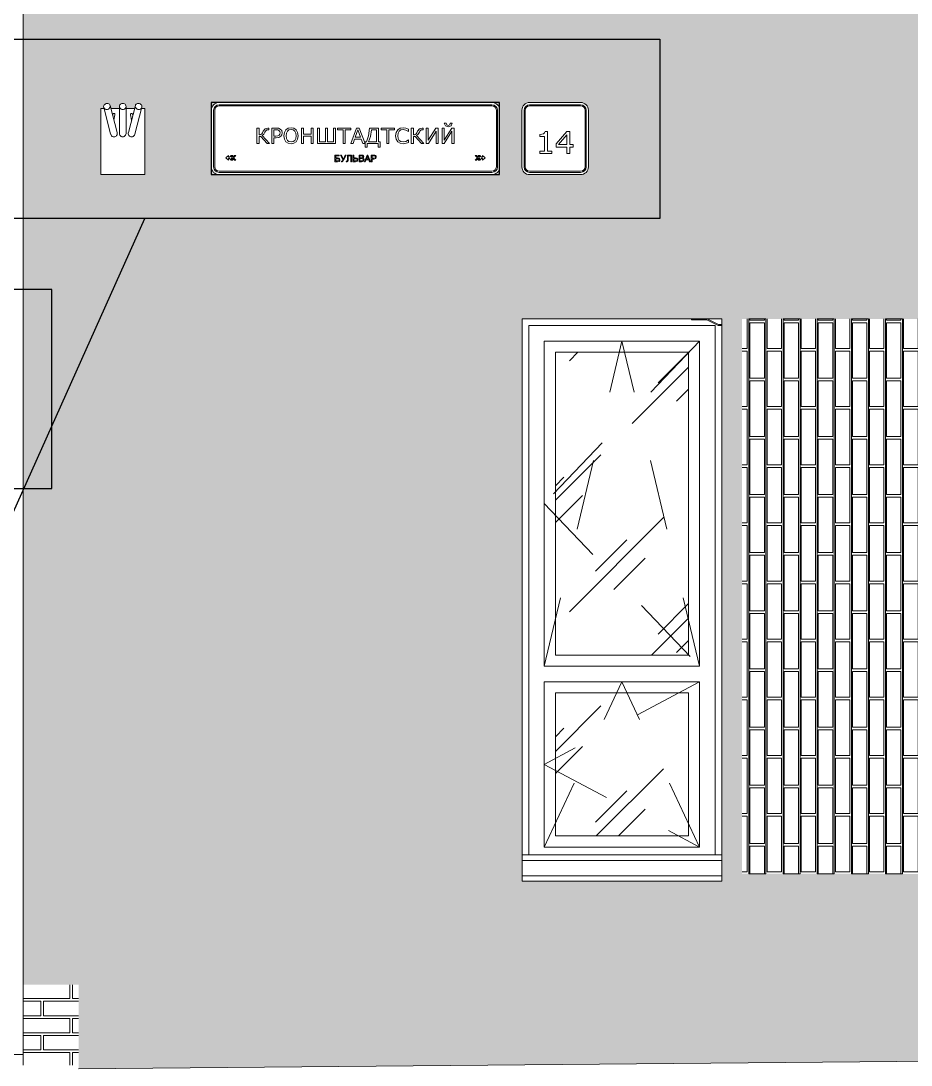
# Model space of a CAD drawing. Header units: millimetres. Extents: x -2128 to 116635, y -18248 to 18481.
# Drawn here: x 51816 to 55830, y -62 to 4643 of the extents above; entities that cross this region are included whole.
import ezdxf

# ---------------------------------------------------------------- set-up
doc = ezdxf.new("R2010")
doc.units = ezdxf.units.MM
doc.linetypes.add('Штрих', pattern=[635, 317.5, -317.5])
for name, color, linetype, lineweight in [('A-DETL-3', 7, 'Continuous', 25), ('A-FLOR', 7, 'Continuous', 9), ('A-GENM', 7, 'Continuous', 9), ('A-GLAZ', 7, 'Continuous', 9), ('A-GLAZ-1', 7, 'Continuous', 5), ('A-GLAZ-2', 7, 'Штрих', 5), ('A-WALL', 7, 'Continuous', 5), ('A-WALL-PATT', 7, 'Continuous', 5), ('I-WALL', 7, 'Continuous', 5)]:
    doc.layers.add(name, color=color, linetype=linetype, lineweight=lineweight)
pattern_1 = [(180, (67625.75, 71), (-2e-14, -154), [125, -137]), (90, (67625.75, 6), (-262, 2e-14), [65, -89]), (180, (67625.75, 6), (2e-14, -154), [125, -137]), (90, (67637.75, 6), (-262, 2e-14), [65, -89]), (180, (67762.75, 6), (-2e-14, -154), [125, -137]), (180, (67762.75, 71), (2e-14, -154), [125, -137]), (90, (67506.75, 83), (-262, 2e-14), [65, -89]), (90, (67756.75, 83), (-262, 2e-14), [65, -89]), (0, (67506.75, 83), (0, -154), [250, -12]), (0, (67506.75, 148), (0, -154), [250, -12])]
pattern_2 = [(45, (-100, 100), (-282.843, 282.843), [200, -600]), (45, (-300, 0), (-282.843, 282.843), [600, -200]), (45, (100, -100), (-282.843, 282.843), [200, -600])]

# ---------------------------------------------------------------- blocks, each defined once
blk = doc.blocks.new('Окно_СКБ_1Ст_БезПР - ОК-2_л__900х2500_h__Комн_ охраны СОШ-34006738-АР2_Фасад ___-А')
at = {"layer": 'A-GLAZ-1'}
h = blk.add_hatch(dxfattribs=at)
h.set_pattern_fill('FP_41', color=256, style=0, pattern_type=2)
h.set_pattern_definition(pattern_2)
h.paths.add_polyline_path([(-13050, 1785), (-12450, 1785), (-12450, 3150), (-13050, 3150), (-13050, 1872.1)], flags=0)
h = blk.add_hatch(dxfattribs=at)
h.set_pattern_fill('FP_41', color=256, style=0, pattern_type=2)
h.set_pattern_definition(pattern_2)
h.paths.add_polyline_path([(-12450, 970), (-12450, 1615), (-13050, 1615), (-13050, 970), (-12750.9, 970)], flags=0)
for p, q in [((-13200, 3300), (-13200, 802.5)), ((-12300, 3300), (-13200, 3300)), ((-12300, 802.5), (-12300, 3300)), ((-13170, 885), (-13170, 3270)), ((-13170, 3270), (-12330, 3270)), ((-12330, 3270), (-12330, 885)), ((-13100, 3200), (-13100, 1735)), ((-13100, 3200), (-12400, 3200)), ((-12400, 1735), (-12400, 3200)), ((-13050, 3150), (-13050, 1785)), ((-13050, 3150), (-12450, 3150)), ((-12450, 1785), (-12450, 3150)), ((-13050, 1785), (-12450, 1785)), ((-12400, 1735), (-13100, 1735)), ((-13100, 1665), (-13100, 920)), ((-13100, 1665), (-12400, 1665)), ((-12400, 920), (-12400, 1665)), ((-13050, 1615), (-13050, 970)), ((-13050, 1615), (-12450, 1615)), ((-12450, 970), (-12450, 1615)), ((-13050, 970), (-12450, 970)), ((-13100, 920), (-12400, 920))]:
    blk.add_line(p, q, dxfattribs=at)
at = {"layer": 'A-GLAZ-2'}
for p, q in [((-13100, 1735), (-12750, 3200)), ((-12400, 3200), (-13100, 2467.5)), ((-12400, 1735), (-12750, 3200)), ((-13100, 2467.5), (-12400, 1735)), ((-13100, 920), (-12750, 1665)), ((-12400, 1665), (-13100, 1292.5)), ((-12400, 920), (-12750, 1665)), ((-13100, 1292.5), (-12400, 920))]:
    blk.add_line(p, q, dxfattribs=at)
blk = doc.blocks.new('Фахверк_Влож_Полоса верхняя - Полоса верхняя_Фахверка-V67-АР2_Фасад ___-А')
at = {"layer": 'A-GENM'}
for p, q in [((-12436, 3300), (-12436, 3295)), ((-12436, 3295), (-12367.2, 3295)), ((-12367.2, 3295), (-12316, 3270)), ((-12314.8, 3275), (-12366, 3300)), ((-12316, 3270), (-12300, 3270)), ((-12300, 3275), (-12314.8, 3275))]:
    blk.add_line(p, q, dxfattribs=at)
blk = doc.blocks.new('WNW_Отлив - Отлив_металлический-V89-АР2_Фасад ___-А')
at = {"layer": 'A-GLAZ-1'}
for p, q in [((-12300, 885), (-13200, 885)), ((-12300, 860), (-13200, 860)), ((-13200, 791), (-13200, 802.5)), ((-12300, 802.5), (-12300, 791)), ((-13200, 766), (-13200, 791)), ((-13200, 791), (-12300, 791)), ((-12300, 766), (-13200, 766)), ((-12300, 791), (-12300, 766))]:
    blk.add_line(p, q, dxfattribs=at)
blk = doc.blocks.new('Указатель_Домовой_Квартальный_По грани - Указатель одинарный-V93-АР2_Фасад ___-А')
at = {"layer": 'A-GENM'}
for p, q in [((-14601.2, 4240), (-14601.2, 3985)), ((-14591.2, 4240), (-14591.2, 3985)), ((-14586.2, 3985), (-14586.2, 4240)), ((-13336.2, 4275), (-14566.2, 4275)), ((-13336.2, 4265), (-14566.2, 4265)), ((-14566.2, 4260), (-13336.2, 4260)), ((-13316.2, 4240), (-13316.2, 3985)), ((-13311.2, 3985), (-13311.2, 4240)), ((-13301.2, 3985), (-13301.2, 4240)), ((-13201.2, 4240), (-13201.2, 3985)), ((-13191.2, 4240), (-13191.2, 3985)), ((-13186.2, 3985), (-13186.2, 4240)), ((-12936.2, 4275), (-13166.2, 4275)), ((-12936.2, 4265), (-13166.2, 4265)), ((-13166.2, 4260), (-12936.2, 4260)), ((-12916.2, 4240), (-12916.2, 3985)), ((-12911.2, 3985), (-12911.2, 4240)), ((-12901.2, 3985), (-12901.2, 4240)), ((-14386.2, 4159.9), (-14395.5, 4159.9)), ((-14395.5, 4159.9), (-14395.5, 4090.3)), ((-14386.2, 4128.6), (-14386.2, 4159.9)), ((-14368.8, 4141.8), (-14370.3, 4138.6)), ((-14367.1, 4145.8), (-14368.8, 4141.8)), ((-14359.2, 4156.7), (-14367.1, 4145.8)), ((-14364.4, 4131.8), (-14359.3, 4140.9)), ((-14359.3, 4140.9), (-14357.1, 4145.8)), ((-14346, 4159.9), (-14359.2, 4156.7)), ((-14357.1, 4145.8), (-14354.7, 4149.1)), ((-14354.7, 4149.1), (-14351.4, 4151.1)), ((-14351.4, 4151.1), (-14346.1, 4151.8)), ((-14346.1, 4151.8), (-14342.2, 4151.8)), ((-14342.2, 4159.9), (-14346, 4159.9)), ((-14342.2, 4151.8), (-14342.2, 4159.9)), ((-14309, 4159.9), (-14328.2, 4159.9)), ((-14328.2, 4159.9), (-14328.2, 4090.3)), ((-14319, 4123.9), (-14319, 4151.8)), ((-14319, 4151.8), (-14309.4, 4151.8)), ((-14309.4, 4151.8), (-14301.8, 4151.1)), ((-14298.2, 4158.8), (-14309, 4159.9)), ((-14301.8, 4151.1), (-14296.4, 4149)), ((-14290.3, 4155.5), (-14298.2, 4158.8)), ((-14296.4, 4149), (-14292.4, 4144.7)), ((-14292.4, 4144.7), (-14291.1, 4138.4)), ((-14284, 4148.8), (-14290.3, 4155.5)), ((-14281.8, 4138.6), (-14284, 4148.8)), ((-14265.1, 4151.7), (-14271.5, 4140.2)), ((-14255, 4158.6), (-14265.1, 4151.7)), ((-14262.9, 4136.9), (-14258.4, 4145.7)), ((-14258.4, 4145.7), (-14251.2, 4151.1)), ((-14241.8, 4161), (-14255, 4158.6)), ((-14251.2, 4151.1), (-14241.8, 4152.9)), ((-14228.6, 4158.6), (-14241.8, 4161)), ((-14241.8, 4152.9), (-14232.4, 4151.1)), ((-14232.4, 4151.1), (-14225.3, 4145.7)), ((-14218.6, 4151.7), (-14228.6, 4158.6)), ((-14225.3, 4145.7), (-14220.7, 4136.9)), ((-14212.2, 4140.3), (-14218.6, 4151.7)), ((-14185.6, 4159.9), (-14194.8, 4159.9)), ((-14194.8, 4159.9), (-14194.8, 4090.3)), ((-14185.6, 4132), (-14185.6, 4159.9)), ((-14141.5, 4159.9), (-14150.8, 4159.9)), ((-14150.8, 4159.9), (-14150.8, 4132)), ((-14141.5, 4090.3), (-14141.5, 4159.9)), ((-14113.6, 4159.9), (-14122.9, 4159.9)), ((-14122.9, 4159.9), (-14122.9, 4090.3)), ((-14113.6, 4098.4), (-14113.6, 4159.9)), ((-14077.7, 4159.9), (-14087, 4159.9)), ((-14087, 4159.9), (-14087, 4098.4)), ((-14077.7, 4098.4), (-14077.7, 4159.9)), ((-14041.7, 4159.9), (-14051, 4159.9)), ((-14051, 4159.9), (-14051, 4098.4)), ((-14041.7, 4090.3), (-14041.7, 4159.9)), ((-13972.1, 4159.9), (-14032.4, 4159.9)), ((-14032.4, 4159.9), (-14032.4, 4151.8)), ((-14032.4, 4151.8), (-14006.9, 4151.8)), ((-14006.9, 4151.8), (-14006.9, 4090.3)), ((-13997.6, 4090.3), (-13997.6, 4151.8)), ((-13997.6, 4151.8), (-13972.1, 4151.8)), ((-13972.1, 4151.8), (-13972.1, 4159.9)), ((-13946.5, 4159.9), (-13972.1, 4090.3)), ((-13952.3, 4118.1), (-13940.2, 4151.4)), ((-13934, 4159.9), (-13946.5, 4159.9)), ((-13940.2, 4151.4), (-13928.2, 4118.1)), ((-13908.3, 4090.3), (-13934, 4159.9)), ((-13888.6, 4159.9), (-13892.1, 4124.6)), ((-13846.9, 4159.9), (-13888.6, 4159.9)), ((-13883.3, 4121.2), (-13879.3, 4151.8)), ((-13879.3, 4151.8), (-13856.1, 4151.8)), ((-13856.1, 4151.8), (-13856.1, 4098.4)), ((-13846.9, 4098.4), (-13846.9, 4159.9)), ((-13774.9, 4159.9), (-13835.3, 4159.9)), ((-13835.3, 4159.9), (-13835.3, 4151.8)), ((-13835.3, 4151.8), (-13809.7, 4151.8)), ((-13809.7, 4151.8), (-13809.7, 4090.3)), ((-13800.5, 4090.3), (-13800.5, 4151.8)), ((-13800.5, 4151.8), (-13774.9, 4151.8)), ((-13774.9, 4151.8), (-13774.9, 4159.9)), ((-13760.8, 4151.8), (-13767.9, 4140.3)), ((-13750, 4158.7), (-13760.8, 4151.8)), ((-13759.2, 4137.2), (-13754.1, 4146)), ((-13754.1, 4146), (-13746.5, 4151.2)), ((-13736, 4161), (-13750, 4158.7)), ((-13746.5, 4151.2), (-13736.8, 4152.9)), ((-13736.8, 4152.9), (-13724.6, 4150.7)), ((-13724.8, 4159.7), (-13736, 4161)), ((-13712.3, 4154.8), (-13724.8, 4159.7)), ((-13724.6, 4150.7), (-13712.3, 4143.6)), ((-13712.3, 4143.6), (-13712.3, 4154.8)), ((-13690.3, 4159.9), (-13699.5, 4159.9)), ((-13699.5, 4159.9), (-13699.5, 4090.3)), ((-13690.3, 4128.6), (-13690.3, 4159.9)), ((-13672.8, 4141.8), (-13674.3, 4138.6)), ((-13671.1, 4145.8), (-13672.8, 4141.8)), ((-13663.2, 4156.7), (-13671.1, 4145.8)), ((-13668.5, 4131.8), (-13663.3, 4140.9)), ((-13663.3, 4140.9), (-13661.2, 4145.8)), ((-13650, 4159.9), (-13663.2, 4156.7)), ((-13661.2, 4145.8), (-13658.7, 4149.1)), ((-13658.7, 4149.1), (-13655.4, 4151.1)), ((-13655.4, 4151.1), (-13650.2, 4151.8)), ((-13650.2, 4151.8), (-13646.2, 4151.8)), ((-13646.2, 4159.9), (-13650, 4159.9)), ((-13646.2, 4151.8), (-13646.2, 4159.9)), ((-13623, 4159.9), (-13632.3, 4159.9)), ((-13632.3, 4159.9), (-13632.3, 4090.3)), ((-13588.7, 4159.9), (-13623, 4105)), ((-13623, 4105), (-13623, 4159.9)), ((-13622.8, 4090.3), (-13588.2, 4146)), ((-13578.9, 4159.9), (-13588.7, 4159.9)), ((-13588.2, 4146), (-13588.2, 4090.3)), ((-13578.9, 4090.3), (-13578.9, 4159.9)), ((-13551.1, 4159.9), (-13560.3, 4159.9)), ((-13560.3, 4159.9), (-13560.3, 4090.3)), ((-13541.8, 4181.9), (-13551.1, 4181.9)), ((-13551.1, 4181.9), (-13546, 4169.8)), ((-13516.8, 4159.9), (-13551.1, 4105)), ((-13551.1, 4105), (-13551.1, 4159.9)), ((-13550.9, 4090.3), (-13516.3, 4146)), ((-13546, 4169.8), (-13533.1, 4165.7)), ((-13539.5, 4173.9), (-13541.8, 4181.9)), ((-13533.1, 4171.5), (-13539.5, 4173.9)), ((-13526.6, 4173.9), (-13533.1, 4171.5)), ((-13533.1, 4165.7), (-13520.2, 4169.8)), ((-13524.4, 4181.9), (-13526.6, 4173.9)), ((-13515.1, 4181.9), (-13524.4, 4181.9)), ((-13520.2, 4169.8), (-13515.1, 4181.9)), ((-13507, 4159.9), (-13516.8, 4159.9)), ((-13516.3, 4146), (-13516.3, 4090.3)), ((-13507, 4090.3), (-13507, 4159.9)), ((-13096.7, 4144.7), (-13098.9, 4138.1)), ((-13086, 4144.7), (-13096.7, 4144.7)), ((-13086, 4055.2), (-13086, 4144.7)), ((-12997.7, 4144.7), (-13046.3, 4088.8)), ((-12985, 4144.7), (-12997.7, 4144.7)), ((-12985, 4085), (-12985, 4144.7)), ((-14381.6, 4129), (-14386.2, 4128.6)), ((-14386.2, 4090.3), (-14386.2, 4121.6)), ((-14386.2, 4121.6), (-14378.1, 4121.6)), ((-14377.4, 4130.6), (-14381.6, 4129)), ((-14378.1, 4121.6), (-14349.6, 4090.3)), ((-14373.6, 4133.7), (-14377.4, 4130.6)), ((-14370.3, 4138.6), (-14373.6, 4133.7)), ((-14371.5, 4126.7), (-14364.4, 4131.8)), ((-14338.7, 4090.3), (-14371.5, 4126.7)), ((-14310.8, 4123.9), (-14319, 4123.9)), ((-14319, 4090.3), (-14319, 4115.8)), ((-14319, 4115.8), (-14309.5, 4115.8)), ((-14301.3, 4124.9), (-14310.8, 4123.9)), ((-14309.5, 4115.8), (-14296.8, 4117.6)), ((-14295.3, 4128.1), (-14301.3, 4124.9)), ((-14296.8, 4117.6), (-14288.1, 4123.1)), ((-14292.1, 4132.9), (-14295.3, 4128.1)), ((-14291.1, 4138.4), (-14292.1, 4132.9)), ((-14288.1, 4123.1), (-14283.5, 4130)), ((-14283.5, 4130), (-14281.8, 4138.6)), ((-14271.5, 4140.2), (-14273.7, 4125.1)), ((-14273.7, 4125.1), (-14271.5, 4109.8)), ((-14271.5, 4109.8), (-14265.1, 4098.5)), ((-14265.1, 4098.5), (-14255, 4091.5)), ((-14264.4, 4125.1), (-14262.9, 4136.9)), ((-14262.9, 4113.1), (-14264.4, 4125.1)), ((-14258.3, 4104.4), (-14262.9, 4113.1)), ((-14251.1, 4099), (-14258.3, 4104.4)), ((-14241.8, 4097.2), (-14251.1, 4099)), ((-14232.5, 4099), (-14241.8, 4097.2)), ((-14225.3, 4104.4), (-14232.5, 4099)), ((-14228.6, 4091.5), (-14218.6, 4098.5)), ((-14220.7, 4113.1), (-14225.3, 4104.4)), ((-14220.7, 4136.9), (-14219.2, 4125.1)), ((-14219.2, 4125.1), (-14220.7, 4113.1)), ((-14218.6, 4098.5), (-14212.2, 4109.8)), ((-14209.9, 4125.1), (-14212.2, 4140.3)), ((-14212.2, 4109.8), (-14209.9, 4125.1)), ((-14150.8, 4132), (-14185.6, 4132)), ((-14185.6, 4090.3), (-14185.6, 4123.9)), ((-14185.6, 4123.9), (-14150.8, 4123.9)), ((-14150.8, 4123.9), (-14150.8, 4090.3)), ((-14087, 4098.4), (-14113.6, 4098.4)), ((-14051, 4098.4), (-14077.7, 4098.4)), ((-13962.3, 4090.3), (-13955.2, 4110)), ((-13955.2, 4110), (-13925.2, 4110)), ((-13928.2, 4118.1), (-13952.3, 4118.1)), ((-13925.2, 4110), (-13918.2, 4090.3)), ((-13901.4, 4098.4), (-13907.2, 4098.4)), ((-13907.2, 4098.4), (-13907.2, 4074)), ((-13892.1, 4124.6), (-13901.4, 4098.4)), ((-13892.1, 4098.4), (-13883.3, 4121.2)), ((-13856.1, 4098.4), (-13892.1, 4098.4)), ((-13839.9, 4098.4), (-13846.9, 4098.4)), ((-13839.9, 4074), (-13839.9, 4098.4)), ((-13767.9, 4140.3), (-13770.3, 4125)), ((-13770.3, 4125), (-13767.8, 4109.1)), ((-13767.8, 4109.1), (-13760.7, 4097.9)), ((-13761, 4125), (-13759.2, 4137.2)), ((-13759, 4112.5), (-13761, 4125)), ((-13760.7, 4097.9), (-13749.9, 4091.2)), ((-13753.8, 4103.9), (-13759, 4112.5)), ((-13746.1, 4098.9), (-13753.8, 4103.9)), ((-13736.7, 4097.2), (-13746.1, 4098.9)), ((-13724, 4099.6), (-13736.7, 4097.2)), ((-13713, 4106.5), (-13724, 4099.6)), ((-13717, 4093.4), (-13712.3, 4095.5)), ((-13712.3, 4095.5), (-13713, 4106.5)), ((-13685.6, 4129), (-13690.3, 4128.6)), ((-13690.3, 4090.3), (-13690.3, 4121.6)), ((-13690.3, 4121.6), (-13682.1, 4121.6)), ((-13681.5, 4130.6), (-13685.6, 4129)), ((-13682.1, 4121.6), (-13653.6, 4090.3)), ((-13677.6, 4133.7), (-13681.5, 4130.6)), ((-13674.3, 4138.6), (-13677.6, 4133.7)), ((-13675.5, 4126.7), (-13668.5, 4131.8)), ((-13642.7, 4090.3), (-13675.5, 4126.7)), ((-13111.5, 4132.1), (-13120.8, 4131.4)), ((-13120.8, 4131.4), (-13120.8, 4121.5)), ((-13120.8, 4121.5), (-13099.3, 4121.5)), ((-13103.9, 4134.1), (-13111.5, 4132.1)), ((-13098.9, 4138.1), (-13103.9, 4134.1)), ((-13099.3, 4121.5), (-13099.3, 4055.2)), ((-13036.3, 4085), (-12998.2, 4128.9)), ((-12998.2, 4128.9), (-12998.2, 4085)), ((-14395.5, 4090.3), (-14386.2, 4090.3)), ((-14349.6, 4090.3), (-14338.7, 4090.3)), ((-14328.2, 4090.3), (-14319, 4090.3)), ((-14255, 4091.5), (-14241.8, 4089.1)), ((-14241.8, 4089.1), (-14228.6, 4091.5)), ((-14194.8, 4090.3), (-14185.6, 4090.3)), ((-14150.8, 4090.3), (-14141.5, 4090.3)), ((-14122.9, 4090.3), (-14041.7, 4090.3)), ((-14006.9, 4090.3), (-13997.6, 4090.3)), ((-13972.1, 4090.3), (-13962.3, 4090.3)), ((-13918.2, 4090.3), (-13908.3, 4090.3)), ((-13907.2, 4074), (-13897.9, 4074)), ((-13897.9, 4074), (-13897.9, 4090.3)), ((-13897.9, 4090.3), (-13849.2, 4090.3)), ((-13849.2, 4090.3), (-13849.2, 4074)), ((-13849.2, 4074), (-13839.9, 4074)), ((-13809.7, 4090.3), (-13800.5, 4090.3)), ((-13749.9, 4091.2), (-13736.1, 4089.1)), ((-13736.1, 4089.1), (-13728.7, 4089.8)), ((-13728.7, 4089.8), (-13722.4, 4091.3)), ((-13722.4, 4091.3), (-13717, 4093.4)), ((-13699.5, 4090.3), (-13690.3, 4090.3)), ((-13653.6, 4090.3), (-13642.7, 4090.3)), ((-13632.3, 4090.3), (-13622.8, 4090.3)), ((-13588.2, 4090.3), (-13578.9, 4090.3)), ((-13560.3, 4090.3), (-13550.9, 4090.3)), ((-13516.3, 4090.3), (-13507, 4090.3)), ((-13099.3, 4055.2), (-13120.8, 4055.2)), ((-13120.8, 4055.2), (-13120.8, 4045.3)), ((-13066.2, 4055.2), (-13086, 4055.2)), ((-13066.2, 4045.3), (-13066.2, 4055.2)), ((-13046.3, 4088.8), (-13046.3, 4073.4)), ((-13046.3, 4073.4), (-12998.2, 4073.4)), ((-12998.2, 4085), (-13036.3, 4085)), ((-12998.2, 4073.4), (-12998.2, 4045.3)), ((-12970.1, 4085), (-12985, 4085)), ((-12985, 4045.3), (-12985, 4073.4)), ((-12985, 4073.4), (-12970.1, 4073.4)), ((-12970.1, 4073.4), (-12970.1, 4085)), ((-14524.5, 4036.1), (-14535.2, 4025.5)), ((-14535.2, 4025.5), (-14524.5, 4014.9)), ((-14524.5, 4028.1), (-14524.5, 4036.1)), ((-14519.5, 4028.1), (-14524.5, 4028.1)), ((-14524.5, 4014.9), (-14524.5, 4022.9)), ((-14524.5, 4022.9), (-14519.5, 4022.9)), ((-14511.5, 4036.1), (-14519.5, 4028.1)), ((-14519.5, 4022.9), (-14511.5, 4014.9)), ((-14512.5, 4028.1), (-14504.5, 4036.1)), ((-14505.4, 4028.1), (-14512.5, 4028.1)), ((-14504.5, 4014.9), (-14512.5, 4022.9)), ((-14512.5, 4022.9), (-14505.4, 4022.9)), ((-14504.5, 4036.1), (-14511.5, 4036.1)), ((-14511.5, 4014.9), (-14504.5, 4014.9)), ((-14497.4, 4036.1), (-14505.4, 4028.1)), ((-14505.4, 4022.9), (-14497.4, 4014.9)), ((-14500.9, 4025.5), (-14490.3, 4036.1)), ((-14490.3, 4014.9), (-14500.9, 4025.5)), ((-14490.3, 4036.1), (-14497.4, 4036.1)), ((-14497.4, 4014.9), (-14490.3, 4014.9)), ((-14043.7, 4038), (-14043.7, 4008)), ((-14024.9, 4038), (-14043.7, 4038)), ((-14043.7, 4008), (-14032.2, 4008)), ((-14040, 4025.4), (-14040, 4034.3)), ((-14040, 4034.3), (-14024.9, 4034.3)), ((-14032.9, 4025.4), (-14040, 4025.4)), ((-14040, 4011.8), (-14040, 4021.6)), ((-14040, 4021.6), (-14034.6, 4021.6)), ((-14031.9, 4011.8), (-14040, 4011.8)), ((-14034.6, 4021.6), (-14028.9, 4021.2)), ((-14026.7, 4024.6), (-14032.9, 4025.4)), ((-14032.2, 4008), (-14025.6, 4009.3)), ((-14027, 4013), (-14031.9, 4011.8)), ((-14028.9, 4021.2), (-14026.3, 4019.7)), ((-14025.4, 4016.7), (-14027, 4013)), ((-14023, 4021.7), (-14026.7, 4024.6)), ((-14026.3, 4019.7), (-14025.4, 4016.7)), ((-14025.6, 4009.3), (-14022.6, 4012.5)), ((-14024.9, 4034.3), (-14024.9, 4038)), ((-14021.6, 4016.8), (-14023, 4021.7)), ((-14022.6, 4012.5), (-14021.6, 4016.8)), ((-14018.6, 4038), (-14007.4, 4015.9)), ((-14014.4, 4038), (-14018.6, 4038)), ((-14011.7, 4011.3), (-14014.6, 4011.3)), ((-14014.6, 4011.3), (-14014.6, 4008)), ((-14014.6, 4008), (-14011.2, 4007.5)), ((-14005.5, 4020.2), (-14014.4, 4038)), ((-14009.5, 4012.1), (-14011.7, 4011.3)), ((-14011.2, 4007.5), (-14007.8, 4008.9)), ((-14007.4, 4015.9), (-14009.5, 4012.1)), ((-14007.8, 4008.9), (-14004.7, 4014.6)), ((-13997.4, 4038), (-14005.5, 4020.2)), ((-14004.7, 4014.6), (-13993.3, 4038)), ((-13993.3, 4038), (-13997.4, 4038)), ((-13992.1, 4011.8), (-13992.6, 4008)), ((-13992.6, 4008), (-13989.4, 4007.5)), ((-13990.3, 4011.3), (-13992.1, 4011.8)), ((-13988.1, 4012.3), (-13990.3, 4011.3)), ((-13989.4, 4007.5), (-13985.9, 4008.7)), ((-13987.4, 4017), (-13988.1, 4012.3)), ((-13987.4, 4038), (-13987.4, 4017)), ((-13969.1, 4038), (-13987.4, 4038)), ((-13985.9, 4008.7), (-13984.1, 4012.1)), ((-13984.1, 4012.1), (-13983.6, 4019)), ((-13983.6, 4019), (-13983.6, 4034.3)), ((-13983.6, 4034.3), (-13972.8, 4034.3)), ((-13972.8, 4034.3), (-13972.8, 4008)), ((-13972.8, 4008), (-13969.1, 4008)), ((-13969.1, 4008), (-13969.1, 4038)), ((-13962.5, 4038), (-13962.5, 4008)), ((-13958.8, 4038), (-13962.5, 4038)), ((-13962.5, 4008), (-13951.4, 4008)), ((-13958.8, 4025.4), (-13958.8, 4038)), ((-13951.7, 4025.4), (-13958.8, 4025.4)), ((-13958.8, 4011.8), (-13958.8, 4021.6)), ((-13958.8, 4021.6), (-13953.4, 4021.6)), ((-13951.4, 4011.8), (-13958.8, 4011.8)), ((-13953.4, 4021.6), (-13947.8, 4021.3)), ((-13944.6, 4024.2), (-13951.7, 4025.4)), ((-13945.6, 4013.2), (-13951.4, 4011.8)), ((-13951.4, 4008), (-13942.8, 4010.6)), ((-13947.8, 4021.3), (-13945.2, 4019.7)), ((-13944.2, 4016.8), (-13945.6, 4013.2)), ((-13945.2, 4019.7), (-13944.2, 4016.8)), ((-13941.4, 4021), (-13944.6, 4024.2)), ((-13942.8, 4010.6), (-13940.5, 4016.8)), ((-13940.5, 4016.8), (-13941.4, 4021)), ((-13923.8, 4038), (-13935.3, 4038)), ((-13935.3, 4038), (-13935.3, 4008)), ((-13935.3, 4008), (-13923.9, 4008)), ((-13931.5, 4025.8), (-13931.5, 4034.3)), ((-13931.5, 4034.3), (-13925.2, 4034.3)), ((-13924.7, 4025.8), (-13931.5, 4025.8)), ((-13931.5, 4011.8), (-13931.5, 4022.1)), ((-13931.5, 4022.1), (-13924.2, 4022.1)), ((-13923.8, 4011.8), (-13931.5, 4011.8)), ((-13925.2, 4034.3), (-13920.4, 4033.9)), ((-13920.7, 4026.2), (-13924.7, 4025.8)), ((-13924.2, 4022.1), (-13919.6, 4021.6)), ((-13923.9, 4008), (-13919.1, 4008.5)), ((-13918.2, 4037.2), (-13923.8, 4038)), ((-13921.1, 4011.9), (-13923.8, 4011.8)), ((-13918.7, 4012.7), (-13921.1, 4011.9)), ((-13918.3, 4027.5), (-13920.7, 4026.2)), ((-13920.4, 4033.9), (-13918.2, 4032.4)), ((-13919.6, 4021.6), (-13917.2, 4019.8)), ((-13919.1, 4008.5), (-13915.8, 4010)), ((-13917.1, 4014.4), (-13918.7, 4012.7)), ((-13917.5, 4030), (-13918.3, 4027.5)), ((-13914.9, 4034.4), (-13918.2, 4037.2)), ((-13918.2, 4032.4), (-13917.5, 4030)), ((-13917.8, 4024.4), (-13914.7, 4027.1)), ((-13914.1, 4021.6), (-13917.8, 4024.4)), ((-13917.2, 4019.8), (-13916.5, 4016.9)), ((-13916.5, 4016.9), (-13917.1, 4014.4)), ((-13915.8, 4010), (-13913.6, 4012.9)), ((-13913.7, 4030.6), (-13914.9, 4034.4)), ((-13914.7, 4027.1), (-13913.7, 4030.6)), ((-13912.8, 4017), (-13914.1, 4021.6)), ((-13913.6, 4012.9), (-13912.8, 4017)), ((-13899.1, 4038), (-13911.1, 4008)), ((-13911.1, 4008), (-13907.1, 4008)), ((-13907.1, 4008), (-13903.7, 4017.4)), ((-13903.7, 4017.4), (-13891.3, 4017.4)), ((-13902.3, 4021.1), (-13899.4, 4029.2)), ((-13892.7, 4021.1), (-13902.3, 4021.1)), ((-13899.4, 4029.2), (-13897.5, 4034.3)), ((-13895.9, 4038), (-13899.1, 4038)), ((-13897.5, 4034.3), (-13895.4, 4028.5)), ((-13883.9, 4008), (-13895.9, 4038)), ((-13895.4, 4028.5), (-13892.7, 4021.1)), ((-13891.3, 4017.4), (-13887.9, 4008)), ((-13887.9, 4008), (-13883.9, 4008)), ((-13868.8, 4038), (-13879.9, 4038)), ((-13879.9, 4038), (-13879.9, 4008)), ((-13879.9, 4008), (-13876.2, 4008)), ((-13876.2, 4024), (-13876.2, 4034.3)), ((-13876.2, 4034.3), (-13868.4, 4034.3)), ((-13868.3, 4024), (-13876.2, 4024)), ((-13876.2, 4008), (-13876.2, 4020.2)), ((-13876.2, 4020.2), (-13868.5, 4020.2)), ((-13864.3, 4037.8), (-13868.8, 4038)), ((-13868.5, 4020.2), (-13859.8, 4022.9)), ((-13868.4, 4034.3), (-13864.6, 4034)), ((-13862.8, 4025.3), (-13868.3, 4024)), ((-13864.6, 4034), (-13862.1, 4032.3)), ((-13860.6, 4036.3), (-13864.3, 4037.8)), ((-13861.1, 4029.2), (-13862.8, 4025.3)), ((-13862.1, 4032.3), (-13861.1, 4029.2)), ((-13858.3, 4033.4), (-13860.6, 4036.3)), ((-13859.8, 4022.9), (-13857.4, 4029.3)), ((-13857.4, 4029.3), (-13858.3, 4033.4)), ((-13405.1, 4036.1), (-13412.2, 4036.1)), ((-13412.2, 4036.1), (-13401.6, 4025.5)), ((-13401.6, 4025.5), (-13412.2, 4014.9)), ((-13412.2, 4014.9), (-13405.1, 4014.9)), ((-13397.1, 4028.1), (-13405.1, 4036.1)), ((-13405.1, 4014.9), (-13397.1, 4022.9)), ((-13391, 4036.1), (-13398, 4036.1)), ((-13398, 4036.1), (-13390, 4028.1)), ((-13390, 4022.9), (-13398, 4014.9)), ((-13398, 4014.9), (-13391, 4014.9)), ((-13390, 4028.1), (-13397.1, 4028.1)), ((-13397.1, 4022.9), (-13390, 4022.9)), ((-13383, 4028.1), (-13391, 4036.1)), ((-13391, 4014.9), (-13383, 4022.9)), ((-13378, 4028.1), (-13383, 4028.1)), ((-13383, 4022.9), (-13378, 4022.9)), ((-13378, 4036.1), (-13378, 4028.1)), ((-13367.3, 4025.5), (-13378, 4036.1)), ((-13378, 4014.9), (-13367.3, 4025.5)), ((-13378, 4022.9), (-13378, 4014.9)), ((-13120.8, 4045.3), (-13066.2, 4045.3)), ((-12998.2, 4045.3), (-12985, 4045.3)), ((-13336.2, 3965), (-14566.2, 3965)), ((-14566.2, 3960), (-13336.2, 3960)), ((-12936.2, 3965), (-13166.2, 3965)), ((-13166.2, 3960), (-12936.2, 3960)), ((-14566.2, 3950), (-13336.2, 3950)), ((-13166.2, 3950), (-12936.2, 3950))]:
    blk.add_line(p, q, dxfattribs=at)
for centre, radius, start, end in [((-14566.2, 4240), 35, 90, 180), ((-14566.2, 4240), 25, 90, 180), ((-14566.2, 4240), 20, 90, 180), ((-13336.2, 4240), 35, 360, 90), ((-13336.2, 4240), 25, 0, 90), ((-13336.2, 4240), 20, 0, 90), ((-13166.2, 4240), 35, 90, 180), ((-13166.2, 4240), 25, 90, 180), ((-13166.2, 4240), 20, 90, 180), ((-12936.2, 4240), 35, 360, 90), ((-12936.2, 4240), 25, 360, 90), ((-12936.2, 4240), 20, 360, 90), ((-14566.2, 3985), 35, 180, 270), ((-14566.2, 3985), 25, 180, 270), ((-14566.2, 3985), 20, 180, 270), ((-13336.2, 3985), 20, 270, 0), ((-13336.2, 3985), 25, 270, 0), ((-13336.2, 3985), 35, 270, 360), ((-13166.2, 3985), 35, 180, 270), ((-13166.2, 3985), 25, 180, 270), ((-13166.2, 3985), 20, 180, 270), ((-12936.2, 3985), 25, 270, 360), ((-12936.2, 3985), 20, 270, 360), ((-12936.2, 3985), 35, 270, 360)]:
    blk.add_arc(centre, radius, start, end, dxfattribs=at)
blk = doc.blocks.new('Указатель_Флаги_По грани - Указатель_Флаги_По грани-33788269-АР2_Фасад ___-А')
at = {"layer": 'A-GENM'}
for p, q in [((-15085.3, 4248), (-15099.7, 4248)), ((-15099.7, 4248), (-15099.7, 3950)), ((-15086.7, 4253.3), (-15055.2, 4132.9)), ((-15026.2, 4140.4), (-15057.7, 4260.8)), ((-15015.7, 4248), (-15054.3, 4248)), ((-15015.7, 4257.1), (-15015.8, 4136.7)), ((-14985.8, 4136.6), (-14985.7, 4257)), ((-14947.1, 4248), (-14985.7, 4248)), ((-14943.7, 4260.8), (-14975.2, 4140.4)), ((-14946.2, 4132.9), (-14914.7, 4253.3)), ((-14901.7, 4248), (-14916.1, 4248)), ((-14901.7, 3950), (-14901.7, 4248)), ((-15045.6, 4221.1), (-15046.4, 4217.4)), ((-15040.6, 4195.3), (-15035.8, 4219.2)), ((-14965.6, 4219.2), (-14960.8, 4195.3)), ((-14955, 4217.4), (-14955.8, 4221.1)), ((-15099.7, 3950), (-14901.7, 3950))]:
    blk.add_line(p, q, dxfattribs=at)
at = {"layer": 'A-GENM', "flags": 128}
for points in [[(-15045.6, 4221.1), (-15045.2, 4222.4), (-15044.6, 4223.5), (-15043.8, 4224.5), (-15042.9, 4225.3), (-15041.8, 4225.8), (-15040.7, 4226)], [(-15040.7, 4226), (-15039.6, 4225.9), (-15038.5, 4225.6), (-15037.6, 4224.9), (-15036.8, 4224.1), (-15036.2, 4223), (-15035.8, 4221.8), (-15035.7, 4220.5), (-15035.8, 4219.2), (-15036.2, 4218)], [(-14965.2, 4218), (-14965.6, 4219.2), (-14965.7, 4220.5), (-14965.6, 4221.8), (-14965.2, 4223), (-14964.6, 4224.1), (-14963.8, 4224.9), (-14962.9, 4225.6), (-14961.8, 4225.9), (-14960.7, 4226)], [(-14960.7, 4226), (-14959.6, 4225.8), (-14958.5, 4225.3), (-14957.6, 4224.5), (-14956.8, 4223.5), (-14956.2, 4222.4), (-14955.8, 4221.1)], [(-15026.6, 4141.7), (-15025.7, 4137.8), (-15025.7, 4133.8), (-15026.6, 4130), (-15028.3, 4126.5), (-15030.7, 4123.7), (-15033.7, 4121.6), (-15037.1, 4120.4), (-15040.7, 4120.1)], [(-14960.7, 4120.1), (-14964.3, 4120.4), (-14967.7, 4121.6), (-14970.7, 4123.7), (-14973.1, 4126.5), (-14974.8, 4130), (-14975.7, 4133.8), (-14975.7, 4137.8), (-14974.8, 4141.7)], [(-15040.7, 4120.1), (-15044.3, 4120.8), (-15047.7, 4122.4), (-15050.7, 4124.8), (-15053.1, 4128), (-15054.8, 4131.6), (-15055.2, 4132.9)], [(-15000.8, 4120.1), (-15004.3, 4120.6), (-15007.7, 4122), (-15010.7, 4124.3), (-15013.1, 4127.2), (-15014.8, 4130.8), (-15015.6, 4134.7), (-15015.6, 4138.6)], [(-14985.9, 4138.6), (-14985.9, 4134.6), (-14986.7, 4130.8), (-14988.4, 4127.2), (-14990.8, 4124.3), (-14993.8, 4122), (-14997.2, 4120.6), (-15000.8, 4120.1)], [(-14946.2, 4132.9), (-14946.6, 4131.6), (-14948.3, 4128), (-14950.7, 4124.8), (-14953.7, 4122.4), (-14957.1, 4120.8), (-14960.7, 4120.1)]]:
    blk.add_lwpolyline(points, dxfattribs=at)
at = {"layer": 'A-GENM'}
for centre, major_axis, ratio, start_param, end_param in [((-15072.2, 4257.1), (14.5, 3.8), 0.899552, 1.288047, 4.42964), ((-15072.2, 4257.1), (14.5, 3.8), 0.899552, 4.42964, 7.571233), ((-15000.7, 4257.1), (-15, 0), 0.906308, 4.712836, 7.854429), ((-15000.7, 4257.1), (-15, 0), 0.906308, 1.571243, 4.712836), ((-14929.2, 4257.1), (-14.5, 3.8), 0.899552, 4.995138, 8.136731), ((-14929.2, 4257.1), (-14.5, 3.8), 0.899552, 1.853545, 4.995138)]:
    blk.add_ellipse(centre, major_axis=major_axis, ratio=ratio, start_param=start_param, end_param=end_param, dxfattribs=at)

msp = doc.modelspace()

# ---------------------------------------------------------------- hatches: boundary and pattern name
at = {"layer": 'A-WALL-PATT'}
h = msp.add_hatch(dxfattribs=at)
h.set_pattern_fill('FP_37', color=256, style=0, pattern_type=2)
h.set_pattern_definition([(180, (67625.75, 4271), (-2e-14, -154), [125, -137]), (90, (67625.75, 4206), (-262, 2e-14), [65, -89]), (180, (67625.75, 4206), (-2e-14, -154), [125, -137]), (90, (67637.75, 4206), (-262, 2e-14), [65, -89]), (180, (67762.75, 4206), (-2e-14, -154), [125, -137]), (180, (67762.75, 4271), (-2e-14, -154), [125, -137]), (90, (67506.75, 4283), (-262, 2e-14), [65, -89]), (90, (67756.75, 4283), (-262, 2e-14), [65, -89]), (0, (67506.75, 4283), (0, -154), [250, -12]), (0, (67506.75, 4348), (0, -154), [250, -12])])
h.paths.add_polyline_path([(51825.8, 4200), (52176, 4200), (52176, 4248), (52190.3, 4248.7), (52189, 4253.5), (52189.8, 4261.3), (52193.6, 4266.7), (52200.5, 4270.2), (52206.2, 4270.2), (52211.7, 4268.8), (52215.3, 4265.6), (52219.1, 4257.1), (52222.6, 4248), (52260.1, 4248), (52260.6, 4260.6), (52262.1, 4263.9), (52267.5, 4268.8), (52271.2, 4270.2), (52278.9, 4270.2), (52285.7, 4266.7), (52289.5, 4260.6), (52290, 4251), (52290.1, 4248), (52328.7, 4248), (52334, 4264.6), (52338.4, 4268.8), (52345.7, 4270.6), (52353.3, 4268.8), (52359.6, 4262.3), (52361.4, 4257.1), (52361.4, 4248), (52374, 4248), (52374, 4200), (52674.5, 4200), (52674.5, 4240), (52675.8, 4249.2), (52681.1, 4260), (52685.1, 4265), (52692, 4270.3), (52700.4, 4273.8), (52709.5, 4275), (53939.5, 4275), (53948.6, 4273.8), (53957, 4270.3), (53964.3, 4264.7), (53969.8, 4257.5), (53973.3, 4249.1), (53974.5, 4240), (53974.5, 4200), (54074.5, 4200), (54074.5, 4240), (54075.7, 4249.1), (54079.2, 4257.5), (54084.8, 4264.7), (54092, 4270.3), (54100.4, 4273.8), (54109.5, 4275), (54339.5, 4275), (54348.6, 4273.8), (54359.5, 4268.4), (54364.5, 4264.4), (54369.8, 4257.5), (54373.3, 4249.1), (54374.5, 4240), (54374.5, 4200), (67375.8, 4200), (67375.8, 8400), (52452.8, 8400), (52452.8, 7500), (51825.8, 7500), (51825.8, 4691.5)], flags=0)
h.paths.add_polyline_path([(52286, 4248), (52286.1, 4248), (52287.3, 4250.1)], flags=0)
h.paths.add_polyline_path([(52264, 4248), (52264.1, 4248), (52262.7, 4249.6)], flags=0)
h.paths.add_polyline_path([(52213.5, 4248), (52214.7, 4248.7), (52213.6, 4248.1)], flags=0)
h.paths.add_polyline_path([(58675.8, 4963), (56575.8, 4964), (56575.8, 7500), (58675.8, 7500), (58675.8, 7511), (59955.8, 7511), (59955.8, 7500), (63558.8, 7500), (63558.8, 5000), (62055.8, 5000), (62055.8, 4963), (59955.8, 4964), (59955.8, 4970), (58675.8, 4970), (58675.8, 4964)], flags=0)
h.paths.add_polyline_path([(54524.9, 5000), (54075.8, 5000), (54075.8, 7500), (55675.8, 7500), (55675.8, 5000)], flags=0)
h.paths.add_polyline_path([(58699.8, 5047), (59955.8, 5047), (59955.8, 5124), (58675.8, 5124), (58675.8, 5047)], flags=0)
h.paths.add_polyline_path([(58778.7, 5201), (59955.8, 5201), (59955.8, 5278), (58675.8, 5278), (58675.8, 5201)], flags=0)
h.paths.add_polyline_path([(59695, 5355), (59955.8, 5355), (59955.8, 5432), (58675.8, 5432), (58675.8, 5355), (58857.5, 5355)], flags=0)
h.paths.add_polyline_path([(59955.8, 5509), (59955.8, 5586), (58675.8, 5586), (58675.8, 5509), (58936.4, 5509)], flags=0)
h.paths.add_polyline_path([(58675.8, 5663), (59955.8, 5663), (59955.8, 5740), (58675.8, 5740)], flags=0)
h.paths.add_polyline_path([(59955.8, 5817), (59955.8, 5894), (58675.8, 5894), (58675.8, 5817), (59094.1, 5817)], flags=0)
h.paths.add_polyline_path([(58675.8, 5971), (59955.8, 5971), (59955.8, 6048), (58675.8, 6048)], flags=0)
h.paths.add_polyline_path([(59955.8, 6125), (59955.8, 6202), (58675.8, 6202), (58675.8, 6125), (59251.8, 6125)], flags=0)
h.paths.add_polyline_path([(58675.8, 6279), (59955.8, 6279), (59955.8, 6356), (58675.8, 6356)], flags=0)
h.paths.add_polyline_path([(58675.8, 6433), (59955.8, 6433), (59955.8, 6510), (58675.8, 6510)], flags=0)
h.paths.add_polyline_path([(58675.8, 6587), (59955.8, 6587), (59955.8, 6664), (58675.8, 6664)], flags=0)
h.paths.add_polyline_path([(58675.8, 6741), (59955.8, 6741), (59955.8, 6818), (58675.8, 6818)], flags=0)
h.paths.add_polyline_path([(59955.8, 6895), (59955.8, 6972), (58675.8, 6972), (58675.8, 6895), (59646, 6895)], flags=0)
h.paths.add_polyline_path([(59955.8, 7049), (59955.8, 7126), (58675.8, 7126), (58675.8, 7049), (59724.8, 7049)], flags=0)
h.paths.add_polyline_path([(58675.8, 7203), (59955.8, 7203), (59955.8, 7280), (58675.8, 7280)], flags=0)
h.paths.add_polyline_path([(58675.8, 7357), (59955.8, 7357), (59955.8, 7434), (58675.8, 7434)], flags=0)
h = msp.add_hatch(dxfattribs=at)
h.set_pattern_fill('FP_36', color=256, style=0, pattern_type=2)
h.set_pattern_definition([(180, (67625.75, 71), (-2e-14, -154), [125, -137]), (90, (67625.75, 6), (-262, 2e-14), [65, -89]), (180, (67625.75, 6), (-2e-14, -154), [125, -137]), (90, (67637.75, 6), (-262, 2e-14), [65, -89]), (180, (67762.75, 6), (-2e-14, -154), [125, -137]), (180, (67762.75, 71), (-2e-14, -154), [125, -137]), (90, (67506.75, 83), (-262, 2e-14), [65, -89]), (90, (67756.75, 83), (-262, 2e-14), [65, -89]), (0, (67506.75, 83), (0, -154), [250, -12]), (0, (67506.75, 148), (0, -154), [250, -12])])
h.paths.add_polyline_path([(51825.8, 300), (59955.8, 300), (59955.8, 3300), (61655.8, 3300), (61655.8, 3305), (61997.3, 3305), (61997.3, 3300), (63547.3, 3300), (63547.3, 300), (67375.8, 300), (67375.8, 4200), (54374.5, 4200), (54374.5, 3985), (54373.3, 3975.9), (54369.8, 3967.5), (54364.3, 3960.3), (54357, 3954.7), (54348.6, 3951.2), (54339.5, 3950), (54109.5, 3950), (54100.4, 3951.2), (54089.5, 3956.6), (54084.5, 3960.6), (54079.2, 3967.5), (54075.7, 3975.9), (54074.5, 3986.7), (54074.5, 4200), (53974.5, 4200), (53974.5, 3985), (53973.3, 3975.9), (53969.8, 3967.5), (53963.9, 3960), (53957, 3954.7), (53948.6, 3951.2), (53939.5, 3950), (52709.5, 3950), (52700.4, 3951.2), (52692, 3954.7), (52683.5, 3961.8), (52679.2, 3967.5), (52675.7, 3975.9), (52674.5, 3986.7), (52674.5, 4200), (52374, 4200), (52374, 3950), (52176, 3950), (52176, 4200), (51825.8, 4200), (51825.8, 462.3)], flags=0)
h.paths.add_polyline_path([(61655.8, 300), (61997.3, 300), (61997.3, 302), (61655.8, 302)], flags=0)
h.paths.add_polyline_path([(61664.7, 379), (61997.3, 379), (61997.3, 456), (61655.8, 456), (61655.8, 379), (61657.8, 379)], flags=0)
h.paths.add_polyline_path([(61997.3, 533), (61997.3, 610), (61655.8, 610), (61655.8, 533), (61682.3, 533)], flags=0)
h.paths.add_polyline_path([(61657.8, 687), (61997.3, 687), (61997.3, 770), (61655.8, 770), (61655.8, 687)], flags=0)
h.paths.add_polyline_path([(56562.9, 763), (56375.3, 764), (56375.3, 799), (55067.3, 800), (55067.3, 3300), (58675.3, 3300), (58675.3, 763), (56640.3, 763)], flags=0)
h.paths.add_polyline_path([(54975.8, 766), (54075.8, 767), (54075.8, 3300), (54975.8, 3300), (54975.8, 767)], flags=0)
h.paths.add_polyline_path([(61997.3, 847), (61997.3, 924), (61655.8, 924), (61655.8, 847), (61718, 847)], flags=0)
h.paths.add_polyline_path([(61997.3, 1001), (61997.3, 1078), (61655.8, 1078), (61655.8, 1001), (61735.6, 1001)], flags=0)
h.paths.add_polyline_path([(61997.3, 1155), (61997.3, 1232), (61655.8, 1232), (61655.8, 1155), (61753.1, 1155)], flags=0)
h.paths.add_polyline_path([(61655.8, 1309), (61997.3, 1309), (61997.3, 1386), (61655.8, 1386)], flags=0)
h.paths.add_polyline_path([(61655.8, 1463), (61997.3, 1463), (61997.3, 1540), (61655.8, 1540)], flags=0)
h.paths.add_polyline_path([(61657.8, 1617), (61997.3, 1617), (61997.3, 1694), (61655.8, 1694), (61655.8, 1617)], flags=0)
h.paths.add_polyline_path([(61997.3, 1771), (61997.3, 1848), (61655.8, 1848), (61655.8, 1771), (61823.2, 1771)], flags=0)
h.paths.add_polyline_path([(61840.8, 1925), (61997.3, 1925), (61997.3, 2002), (61655.8, 2002), (61655.8, 1925)], flags=0)
h.paths.add_polyline_path([(61655.8, 2079), (61997.3, 2079), (61997.3, 2156), (61655.8, 2156)], flags=0)
h.paths.add_polyline_path([(61655.8, 2233), (61997.3, 2233), (61997.3, 2310), (61655.8, 2310)], flags=0)
h.paths.add_polyline_path([(61893.4, 2387), (61997.3, 2387), (61997.3, 2464), (61655.8, 2464), (61655.8, 2387)], flags=0)
h.paths.add_polyline_path([(61655.8, 2541), (61997.3, 2541), (61997.3, 2618), (61655.8, 2618)], flags=0)
h.paths.add_polyline_path([(61928.4, 2695), (61997.3, 2695), (61997.3, 2772), (61655.8, 2772), (61655.8, 2695)], flags=0)
h.paths.add_polyline_path([(61997.3, 2849), (61997.3, 2926), (61655.8, 2926), (61655.8, 2849), (61946, 2849)], flags=0)
h.paths.add_polyline_path([(61655.8, 3003), (61997.3, 3003), (61997.3, 3080), (61655.8, 3080)], flags=0)
h.paths.add_polyline_path([(61981, 3157), (61997.3, 3157), (61997.3, 3234), (61655.8, 3234), (61655.8, 3157)], flags=0)
h.paths.add_polyline_path([(63643.1, 3625), (63643.1, 3775), (63793.1, 3775), (63793.1, 3625), (63721.3, 3625)], flags=0)
h.paths.add_polyline_path([(61901.5, 3625), (61751.5, 3625), (61751.5, 3775), (61901.5, 3775)], flags=0)
h.paths.add_polyline_path([(59710, 3625), (59710, 3775), (59860, 3775), (59860, 3625)], flags=0)
h = msp.add_hatch(dxfattribs=at)
h.set_pattern_fill('FP_61', color=256, style=0, pattern_type=2)
h.set_pattern_definition([(270, (57182, 13634.76), (154, 9e-15), [125, -137]), (180, (57247, 13634.76), (-3e-14, -262), [65, -89]), (270, (57247, 13634.76), (154, 9e-15), [125, -137]), (180, (57247, 13646.76), (-3e-14, -262), [65, -89]), (270, (57247, 13771.76), (154, 9e-15), [125, -137]), (270, (57182, 13771.76), (154, 9e-15), [125, -137]), (180, (57170, 13515.76), (-3e-14, -262), [65, -89]), (180, (57170, 13765.76), (-3e-14, -262), [65, -89]), (90, (57170, 13515.76), (154, -9e-15), [250, -12]), (90, (57105, 13515.76), (154, -9e-15), [250, -12])])
h.paths.add_polyline_path([(55067.3, 800), (55098.4, 800), (55098.4, 3300), (55067.3, 3300), (55067.3, 1872.1)], flags=0)
h.paths.add_polyline_path([(55175.4, 800), (55252.4, 800), (55252.4, 3300), (55175.4, 3300), (55175.4, 1872.1)], flags=0)
h.paths.add_polyline_path([(55329.4, 800), (55406.4, 800), (55406.4, 3300), (55329.4, 3300), (55329.4, 1872.1)], flags=0)
h.paths.add_polyline_path([(55483.4, 800), (55560.4, 800), (55560.4, 3300), (55483.4, 3300), (55483.4, 1872.1)], flags=0)
h.paths.add_polyline_path([(55637.4, 800), (55714.4, 800), (55714.4, 3300), (55637.4, 3300), (55637.4, 1167.2)], flags=0)
h.paths.add_polyline_path([(55791.4, 800), (55868.4, 800), (55868.4, 3300), (55791.4, 3300), (55791.4, 1167.2)], flags=0)
h.paths.add_polyline_path([(56022.4, 800), (56022.4, 3300), (55945.4, 3300), (55945.4, 800)], flags=0)
h.paths.add_polyline_path([(56099.4, 800), (56176.4, 800), (56176.4, 3300), (56099.4, 3300), (56099.4, 802.5)], flags=0)
h.paths.add_polyline_path([(56253.4, 800), (56330.4, 800), (56330.4, 3300), (56253.4, 3300), (56253.4, 802.5)], flags=0)
h = msp.add_hatch(dxfattribs=at)
h.set_pattern_fill('FP_60', color=256, style=0, pattern_type=2)
h.set_pattern_definition([(270, (58260, 2627.63), (154, 9e-15), [125, -137]), (180, (58325, 2627.63), (-3e-14, -262), [65, -89]), (270, (58325, 2627.63), (154, 9e-15), [125, -137]), (180, (58325, 2639.63), (-3e-14, -262), [65, -89]), (270, (58325, 2764.63), (154, 9e-15), [125, -137]), (270, (58260, 2764.63), (154, 9e-15), [125, -137]), (180, (58248, 2508.63), (-3e-14, -262), [65, -89]), (180, (58248, 2758.63), (-3e-14, -262), [65, -89]), (90, (58248, 2508.63), (154, -9e-15), [250, -12]), (90, (58183, 2508.63), (154, -9e-15), [250, -12])])
h.paths.add_polyline_path([(56375.3, 799), (56407.4, 800), (56407.4, 3300), (56330.4, 3300), (56330.4, 799), (56365.8, 799)], flags=0)
h.paths.add_polyline_path([(55098.4, 799), (55175.4, 800), (55175.4, 3300), (55098.4, 3300), (55098.4, 800)], flags=0)
h.paths.add_polyline_path([(56253.4, 799), (56253.4, 3300), (56176.4, 3300), (56176.4, 799)], flags=0)
h.paths.add_polyline_path([(55483.4, 799), (55483.4, 3300), (55406.4, 3300), (55406.4, 799)], flags=0)
h.paths.add_polyline_path([(55945.4, 799), (55945.4, 3300), (55868.4, 3300), (55868.4, 799), (55875.8, 799)], flags=0)
h.paths.add_polyline_path([(55329.4, 799), (55329.4, 3300), (55252.4, 3300), (55252.4, 799)], flags=0)
h.paths.add_polyline_path([(55791.4, 799), (55791.4, 3300), (55714.4, 3300), (55714.4, 799)], flags=0)
h.paths.add_polyline_path([(56022.4, 799), (56099.4, 800), (56099.4, 3300), (56022.4, 3300), (56022.4, 800)], flags=0)
h.paths.add_polyline_path([(55637.4, 799), (55637.4, 3300), (55560.4, 3300), (55560.4, 799)], flags=0)
h = msp.add_hatch(dxfattribs=at)
h.set_pattern_fill('FP_44', color=256, style=0, pattern_type=2)
h.set_pattern_definition(pattern_1)
h.paths.add_polyline_path([(51977.4, -62.4), (52075.8, -62.4), (52075.8, 300), (51825.8, 300), (51825.8, -62.4), (51885.3, -62.4)], flags=0)
h = msp.add_hatch(dxfattribs=at)
h.set_pattern_fill('FP_44', color=256, style=0, pattern_type=2)
h.set_pattern_definition(pattern_1)
h.paths.add_polyline_path([(67625.8, -82.2), (67625.8, 300), (63547.3, 300), (63547.3, 0), (61997.3, 0), (61997.3, 148), (61655.8, 148), (61655.8, 0), (59955.8, 0), (59955.8, 300), (52075.8, 300), (52075.8, -78.9), (59955.8, -10), (63547.3, -10.8), (67477.8, -79.6)], flags=0)
h.paths.add_polyline_path([(61657.8, 225), (61997.3, 225), (61997.3, 300), (61655.8, 300), (61655.8, 225)], flags=0)

# ---------------------------------------------------------------- linework, layer by layer
at = {"color": 1}
msp.add_line((48819, -4183), (52374, 3753), dxfattribs=at)
for points in [[(51634, 4560), (54697, 4560), (54697, 3753), (51634, 3753)], [(51956, 3432), (38861, 3432), (38861, 2535), (51956, 2535)]]:
    msp.add_lwpolyline(points, close=True, dxfattribs=at)
at = {"layer": 'A-DETL-3'}
for p, q in [((53974.5, 4275), (52674.5, 4275)), ((52674.5, 4275), (52674.5, 3950)), ((53974.5, 3950), (53974.5, 4275)), ((52674.5, 3950), (53974.5, 3950))]:
    msp.add_line(p, q, dxfattribs=at)
at = {"layer": 'A-FLOR'}
msp.add_line((51121.3, -15), (51825.8, -15), dxfattribs=at)
at = {"layer": 'A-WALL'}
for p, q in [((51825.8, 7500), (51825.8, -62.4)), ((54075.8, 3300), (54975.8, 3300)), ((54075.8, 802.5), (54075.8, 3300)), ((54975.8, 3300), (54975.8, 802.5)), ((52075.8, -78.9), (59863.8, -10))]:
    msp.add_line(p, q, dxfattribs=at)
at = {"layer": 'I-WALL'}
for p, q in [((55175.4, 3300), (55098.4, 3300)), ((55098.4, 3300), (55098.4, 799)), ((55175.4, 799), (55175.4, 3300)), ((55329.4, 3300), (55252.4, 3300)), ((55252.4, 3300), (55252.4, 799)), ((55329.4, 799), (55329.4, 3300)), ((55483.4, 3300), (55406.4, 3300)), ((55406.4, 3300), (55406.4, 799)), ((55483.4, 799), (55483.4, 3300)), ((55637.4, 3300), (55560.4, 3300)), ((55560.4, 3300), (55560.4, 799)), ((55637.4, 799), (55637.4, 3300)), ((55791.4, 3300), (55714.4, 3300)), ((55714.4, 3300), (55714.4, 799)), ((55791.4, 799), (55791.4, 3300)), ((55098.4, 799), (55175.4, 799)), ((55252.4, 799), (55329.4, 799)), ((55406.4, 799), (55483.4, 799)), ((55560.4, 799), (55637.4, 799)), ((55714.4, 799), (55791.4, 799))]:
    msp.add_line(p, q, dxfattribs=at)

# ---------------------------------------------------------------- block references
at = {"layer": 'A-GENM'}
for name in ['Указатель_Флаги_По грани - Указатель_Флаги_По грани-33788269-АР2_Фасад ___-А', 'Указатель_Домовой_Квартальный_По грани - Указатель одинарный-V93-АР2_Фасад ___-А', 'Фахверк_Влож_Полоса верхняя - Полоса верхняя_Фахверка-V67-АР2_Фасад ___-А']:
    msp.add_blockref(name, (67275.8, 0), dxfattribs=at)
at = {"layer": 'A-GLAZ'}
for name in ['Окно_СКБ_1Ст_БезПР - ОК-2_л__900х2500_h__Комн_ охраны СОШ-34006738-АР2_Фасад ___-А', 'WNW_Отлив - Отлив_металлический-V89-АР2_Фасад ___-А']:
    msp.add_blockref(name, (67275.8, 0), dxfattribs=at)

doc.saveas('drawing.dxf')
